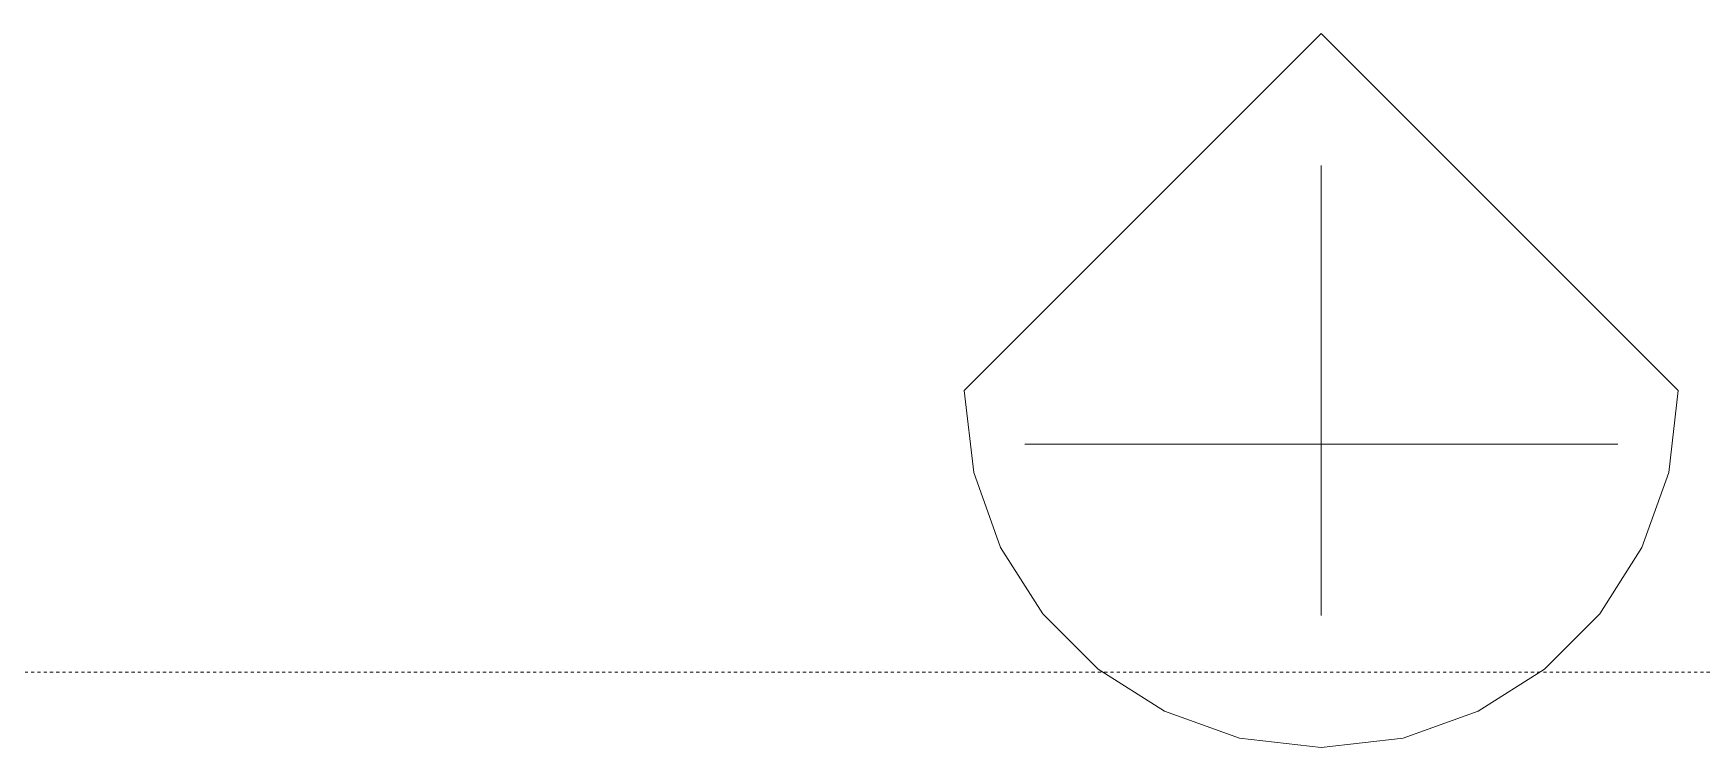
# Model space of a CAD drawing. Header units: inches. Extents: x -4010 to -1814, y 9846 to 12241.
# Drawn here: x -2315 to -2248.5, y 10848.7 to 10877.2 of the extents above; entities that cross this region are included whole.
import ezdxf

# ---------------------------------------------------------------- set-up
doc = ezdxf.new("R2010")
doc.units = ezdxf.units.IN
doc.header["$MEASUREMENT"] = 0
doc.linetypes.add('Dash_2_', pattern=[0.25, 0.125, -0.125])
for name, color, linetype, lineweight in [('0-1', 7, 'Continuous', 5), ('0-2', 7, 'Continuous', 9), ('A-DETL-GENF-1', 253, 'Continuous', 9), ('G-ANNO-SYMB-4', 111, 'Dash_2_', 9)]:
    doc.layers.add(name, color=color, linetype=linetype, lineweight=lineweight)

# ---------------------------------------------------------------- blocks, each defined once
blk = doc.blocks.new('alex 23800 - alex 23800-2121480-UNIT PLANS - 1ST FLOOR')
at = {"layer": 'A-DETL-GENF-1'}
for p, q in [((-14.222, 0), (0, 14.222)), ((14.222, 0), (0, 14.222)), ((0, 8.831), (0, 8.964)), ((0, 8.964), (0, -6.809)), ((0, 8.704), (0, 8.831)), ((0, 8.57), (0, 8.704)), ((0, 8.416), (0, 8.57)), ((0, 8.228), (0, 8.416)), ((0, 7.992), (0, 8.228)), ((0, 7.695), (0, 7.992)), ((0, 7.291), (0, 7.695)), ((0, 6.733), (0, 7.291)), ((0, 6.095), (0, 6.733)), ((0, 5.452), (0, 6.095)), ((0, 5.916), (0, 5.926)), ((0, 5.926), (0, 5.865)), ((0, 5.63), (0, 5.916)), ((0, 5.865), (0, 4.124)), ((0, 5.4), (0, 5.63)), ((0, 5.441), (0, 5.517)), ((0, 5.517), (0, 5.306)), ((0, 4.878), (0, 5.452)), ((0, 4.869), (0, 5.441)), ((0, 5.306), (0, 5.4)), ((0, 5.168), (0, 5.173)), ((0, 5.173), (0, 5.139)), ((0, 0.191), (0, 5.168)), ((0, 5.139), (0, 5.078)), ((0, 5.078), (0, 5.003)), ((0, 5.003), (0, 4.926)), ((0, 4.926), (0, 4.861)), ((0, 4.449), (0, 4.878)), ((0, 4.801), (0, 4.869)), ((0, 4.861), (0, 4.819)), ((0, 4.819), (0, 4.801)), ((0, 4.238), (0, 4.449)), ((0, 4.124), (0, 4.238)), ((0, 2.031), (0, 2.844)), ((0, 2.844), (0, 2.433)), ((0, 2.612), (0, 2.629)), ((0, 2.629), (0, 2.565)), ((0, 2.509), (0, 2.612)), ((0, 2.565), (0, 2.449)), ((0, 2.318), (0, 2.509)), ((0, 2.449), (0, 2.173)), ((0, 2.433), (0, 2.148)), ((0, 2.077), (0, 2.318)), ((0, 2.173), (0, 2.031)), ((0, 2.148), (0, -0.177)), ((0, 1.821), (0, 2.077)), ((0, 1.587), (0, 1.821)), ((0, 1.412), (0, 1.587)), ((0, 1.333), (0, 1.412)), ((0, -1.802), (0, 1.333)), ((-14.222, 0), (-13.846, -3.259)), ((0, -0.177), (0, 0.191)), ((13.846, -3.259), (14.222, 0)), ((0, -2.774), (0, -1.802)), ((-11.37, -2.135), (-11.813, -2.135)), ((-11.813, -2.135), (-9.079, -2.135)), ((-11.195, -2.135), (-11.37, -2.135)), ((-10.992, -2.135), (-11.195, -2.135)), ((-10.692, -2.135), (-10.992, -2.135)), ((-9.953, -2.135), (-10.692, -2.135)), ((-9.28, -2.135), (-9.953, -2.135)), ((-9.062, -2.135), (-9.28, -2.135)), ((-9.079, -2.135), (-8.914, -2.135)), ((-8.755, -2.135), (-9.062, -2.135)), ((-8.914, -2.135), (-8.728, -2.135)), ((-6.896, -2.135), (-8.755, -2.135)), ((-8.728, -2.135), (-8.522, -2.135)), ((-8.522, -2.135), (-8.298, -2.135)), ((-8.298, -2.135), (-8.058, -2.135)), ((-8.058, -2.135), (-7.466, -2.135)), ((-7.466, -2.135), (-3.539, -2.135)), ((-5.176, -2.135), (-6.896, -2.135)), ((-3.643, -2.135), (-5.176, -2.135)), ((-4.612, -2.135), (-4.613, -2.135)), ((-4.613, -2.135), (-4.576, -2.135)), ((-4.612, -2.135), (1.036, -2.135)), ((-4.576, -2.135), (-4.496, -2.135)), ((-4.496, -2.135), (-4.368, -2.135)), ((-4.368, -2.135), (-4.187, -2.135)), ((-4.224, -2.135), (-4.269, -2.135)), ((-4.269, -2.135), (-4.172, -2.135)), ((-4.186, -2.135), (-4.224, -2.135)), ((-4.187, -2.135), (-3.643, -2.135)), ((-4.118, -2.135), (-4.186, -2.135)), ((-4.172, -2.135), (-3.96, -2.135)), ((-4.033, -2.135), (-4.118, -2.135)), ((-3.942, -2.135), (-4.033, -2.135)), ((-3.96, -2.135), (-3.659, -2.135)), ((-3.858, -2.135), (-3.942, -2.135)), ((-3.793, -2.135), (-3.858, -2.135)), ((-3.776, -2.135), (-3.827, -2.135)), ((-3.827, -2.135), (-3.759, -2.135)), ((-3.759, -2.135), (-3.793, -2.135)), ((-3.643, -2.135), (-3.776, -2.135)), ((-3.659, -2.135), (-1.65, -2.135)), ((-3.457, -2.135), (-3.643, -2.135)), ((-3.539, -2.135), (-2.825, -2.135)), ((-2.7, -2.135), (-3.457, -2.135)), ((-2.825, -2.135), (-2.481, -2.135)), ((-2.514, -2.135), (-2.7, -2.135)), ((-2.428, -2.135), (-2.514, -2.135)), ((-2.481, -2.135), (-2.428, -2.135)), ((-1.65, -2.135), (-0.938, -2.135)), ((-0.505, -2.135), (-1.286, -2.135)), ((-1.286, -2.135), (-1.203, -2.135)), ((-1.203, -2.135), (-1.124, -2.135)), ((-1.124, -2.135), (-0.367, -2.135)), ((-0.938, -2.135), (-0.516, -2.135)), ((-0.516, -2.135), (1.802, -2.135)), ((4.816, -2.135), (-0.505, -2.135)), ((-0.367, -2.135), (-0.273, -2.135)), ((-0.273, -2.135), (0.036, -2.135)), ((0.036, -2.135), (0.155, -2.135)), ((0.155, -2.135), (0.3, -2.135)), ((0.3, -2.135), (0.453, -2.135)), ((0.795, -2.135), (0.373, -2.135)), ((0.373, -2.135), (0.424, -2.135)), ((0.424, -2.135), (1.005, -2.135)), ((0.453, -2.135), (0.595, -2.135)), ((0.595, -2.135), (0.707, -2.135)), ((0.707, -2.135), (0.795, -2.135)), ((1.005, -2.135), (1.036, -2.135)), ((1.802, -2.135), (2.051, -2.135)), ((2.051, -2.135), (2.49, -2.135)), ((2.457, -2.135), (2.383, -2.135)), ((2.383, -2.135), (2.399, -2.135)), ((2.399, -2.135), (2.733, -2.135)), ((3.213, -2.135), (2.457, -2.135)), ((2.49, -2.135), (3.22, -2.135)), ((2.733, -2.135), (7.4, -2.135)), ((3.581, -2.135), (3.213, -2.135)), ((3.22, -2.135), (3.494, -2.135)), ((3.494, -2.135), (3.586, -2.135)), ((3.586, -2.135), (3.581, -2.135)), ((5.19, -2.135), (4.816, -2.135)), ((11.812, -2.135), (5.19, -2.135)), ((6.002, -2.135), (5.923, -2.135)), ((5.923, -2.135), (9.371, -2.135)), ((6.233, -2.135), (6.002, -2.135)), ((6.621, -2.135), (6.233, -2.135)), ((7.114, -2.135), (6.621, -2.135)), ((7.654, -2.135), (7.114, -2.135)), ((7.4, -2.135), (7.977, -2.135)), ((8.189, -2.135), (7.654, -2.135)), ((7.977, -2.135), (8.578, -2.135)), ((8.664, -2.135), (8.189, -2.135)), ((8.578, -2.135), (10.004, -2.135)), ((9.023, -2.135), (8.664, -2.135)), ((9.542, -2.135), (9.023, -2.135)), ((9.371, -2.135), (9.907, -2.135)), ((10.004, -2.135), (9.542, -2.135)), ((9.907, -2.135), (10.118, -2.135)), ((10.118, -2.135), (10.234, -2.135)), ((10.234, -2.135), (10.37, -2.135)), ((10.37, -2.135), (10.525, -2.135)), ((10.525, -2.135), (10.696, -2.135)), ((10.696, -2.135), (10.882, -2.135)), ((10.882, -2.135), (11.7, -2.135)), ((11.7, -2.135), (11.812, -2.135)), ((-13.846, -3.259), (-12.775, -6.251)), ((0, -3.674), (0, -2.774)), ((12.775, -6.251), (13.846, -3.259)), ((0, -4.481), (0, -3.674)), ((0, -4.375), (0, -4.244)), ((0, -4.244), (0, -4.31)), ((0, -4.31), (0, -5.44)), ((0, -4.606), (0, -4.375)), ((0, -5.173), (0, -4.481)), ((0, -4.911), (0, -4.606)), ((0, -6.335), (0, -4.911)), ((0, -5.639), (0, -5.173)), ((0, -5.44), (0, -5.684)), ((0, -5.628), (0, -5.598)), ((0, -5.598), (0, -5.638)), ((0, -6.103), (0, -5.628)), ((0, -5.638), (0, -5.671)), ((0, -5.684), (0, -5.639)), ((0, -5.671), (0, -5.737)), ((0, -5.737), (0, -5.822)), ((0, -5.822), (0, -5.914)), ((0, -6.167), (0, -5.871)), ((0, -5.871), (0, -8.269)), ((0, -5.914), (0, -6)), ((0, -6.742), (0, -5.94)), ((0, -5.94), (0, -6.142)), ((-12.775, -6.251), (-11.096, -8.892)), ((0, -6), (0, -6.067)), ((0, -6.067), (0, -6.103)), ((0, -6.142), (0, -6.103)), ((0, -6.103), (0, -6.167)), ((0, -6.825), (0, -6.335)), ((11.096, -8.892), (12.775, -6.251)), ((0, -6.742), (0, -6.809)), ((0, -7.241), (0, -6.825)), ((0, -7.875), (0, -7.241)), ((0, -8.288), (0, -7.875)), ((0, -8.269), (0, -8.659)), ((0, -8.964), (0, -8.288)), ((-11.096, -8.892), (-8.892, -11.096)), ((0, -8.659), (0, -8.964)), ((8.892, -11.096), (11.096, -8.892)), ((-8.892, -11.096), (-6.251, -12.775)), ((6.251, -12.775), (8.892, -11.096)), ((-6.251, -12.775), (-3.259, -13.846)), ((3.259, -13.846), (6.251, -12.775)), ((-3.259, -13.846), (0, -14.222)), ((0, -14.222), (3.259, -13.846))]:
    blk.add_line(p, q, dxfattribs=at)
blk = doc.blocks.new('CTR - 1st Phase - Shell_rvt-1-UNIT PLANS - 1ST FLOOR')
at = {"layer": '0-2'}
blk.add_blockref('alex 23800 - alex 23800-2121480-UNIT PLANS - 1ST FLOOR', (-2263.662, 10862.96), dxfattribs=at)

msp = doc.modelspace()

# ---------------------------------------------------------------- block references
at = {"layer": '0-1'}
msp.add_blockref('CTR - 1st Phase - Shell_rvt-1-UNIT PLANS - 1ST FLOOR', (0, 0), dxfattribs=at)

# ---------------------------------------------------------------- next in the draw order: linework, layer by layer
at = {"layer": 'G-ANNO-SYMB-4'}
msp.add_line((-2517.56124, 10851.74295), (-2069.36124, 10851.74295), dxfattribs=at)

doc.saveas('drawing.dxf')
